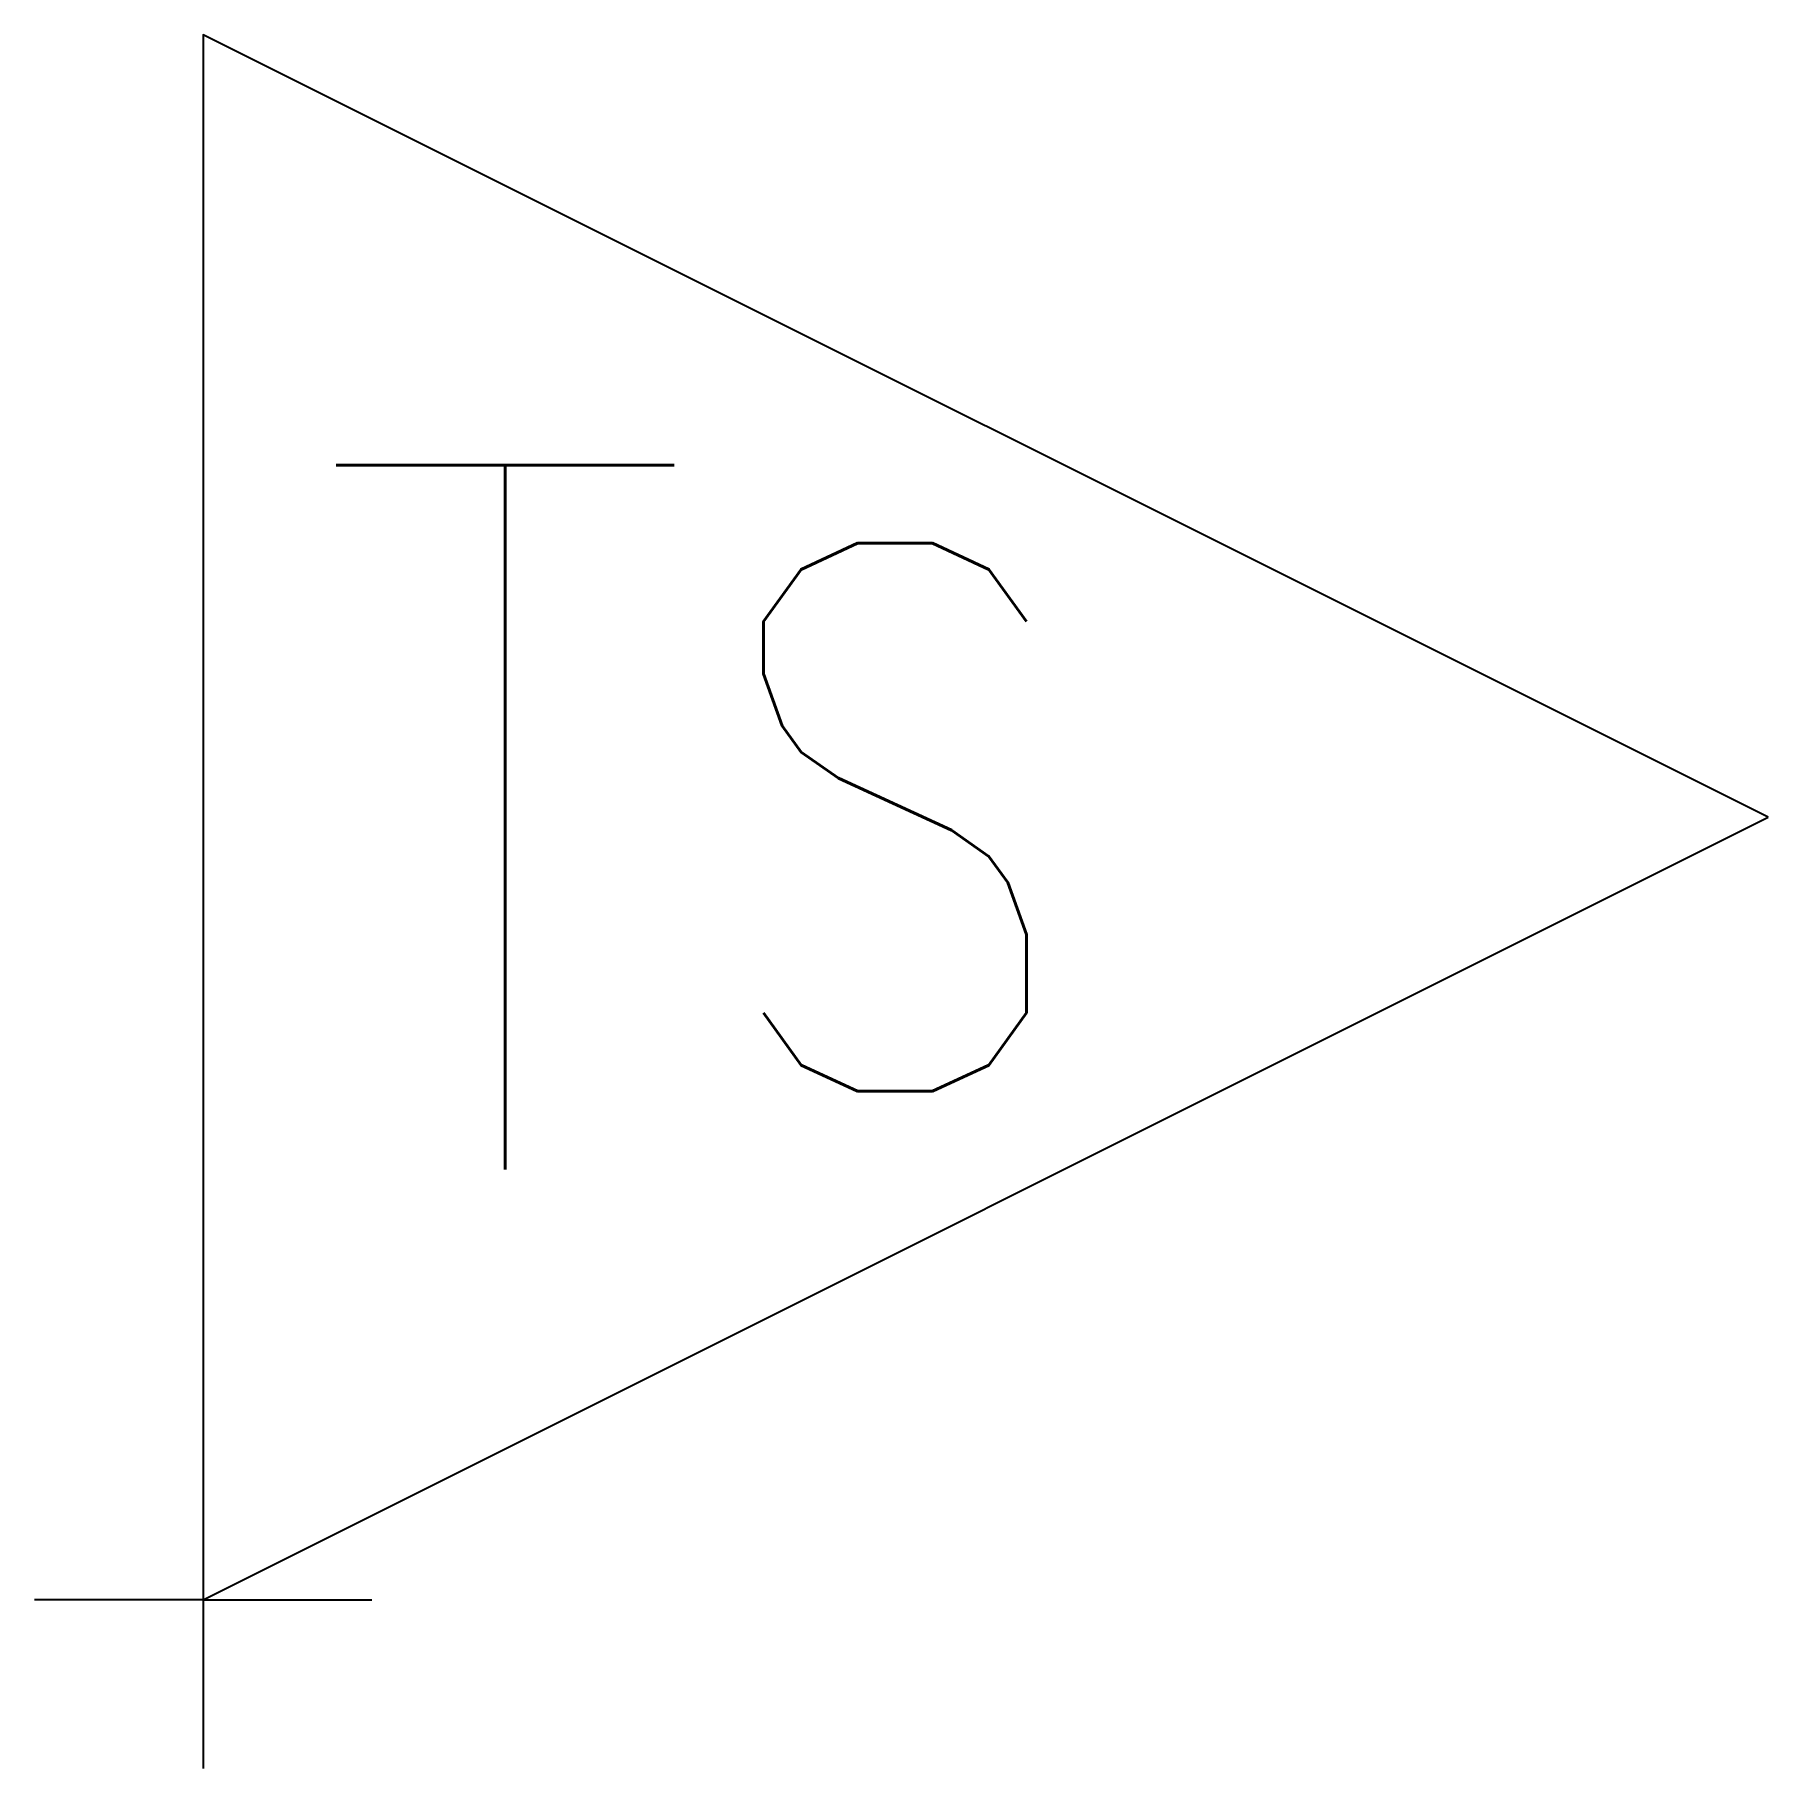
# Model space of a CAD drawing. Header units: feet. Extents: x -0.11 to 1, y -0.11 to 1.
import ezdxf
from ezdxf.enums import TextEntityAlignment as Align

# ---------------------------------------------------------------- set-up
doc = ezdxf.new("R2010")
doc.units = ezdxf.units.FT
doc.header["$MEASUREMENT"] = 0
doc.styles.add('SYM', font='SIMPLEX.SHX', dxfattribs={"width": 0.8})

msp = doc.modelspace()

# ---------------------------------------------------------------- linework, layer by layer
for q in [(-0.1077, 0, 1), (0.1077, 0, 1), (0, -0.1077, 1)]:
    msp.add_line((0, 0, 1), q)
msp.add_3dface([(1, 0.5, 1), (0, 1, 1), (0, 0, 1)])
at = {"layer": 'Defpoints'}
msp.add_point((0, 0), dxfattribs=at)

# ---------------------------------------------------------------- texts
at = {"style": 'SYM', "width": 0.8}
for s, height, p in [('T', 0.45, (0.193, 0.5, 1)), ('S', 0.35, (0.442, 0.5, 1))]:
    msp.add_text(s, height=height, dxfattribs=at).set_placement(p, align=Align.MIDDLE)

doc.saveas('drawing.dxf')
